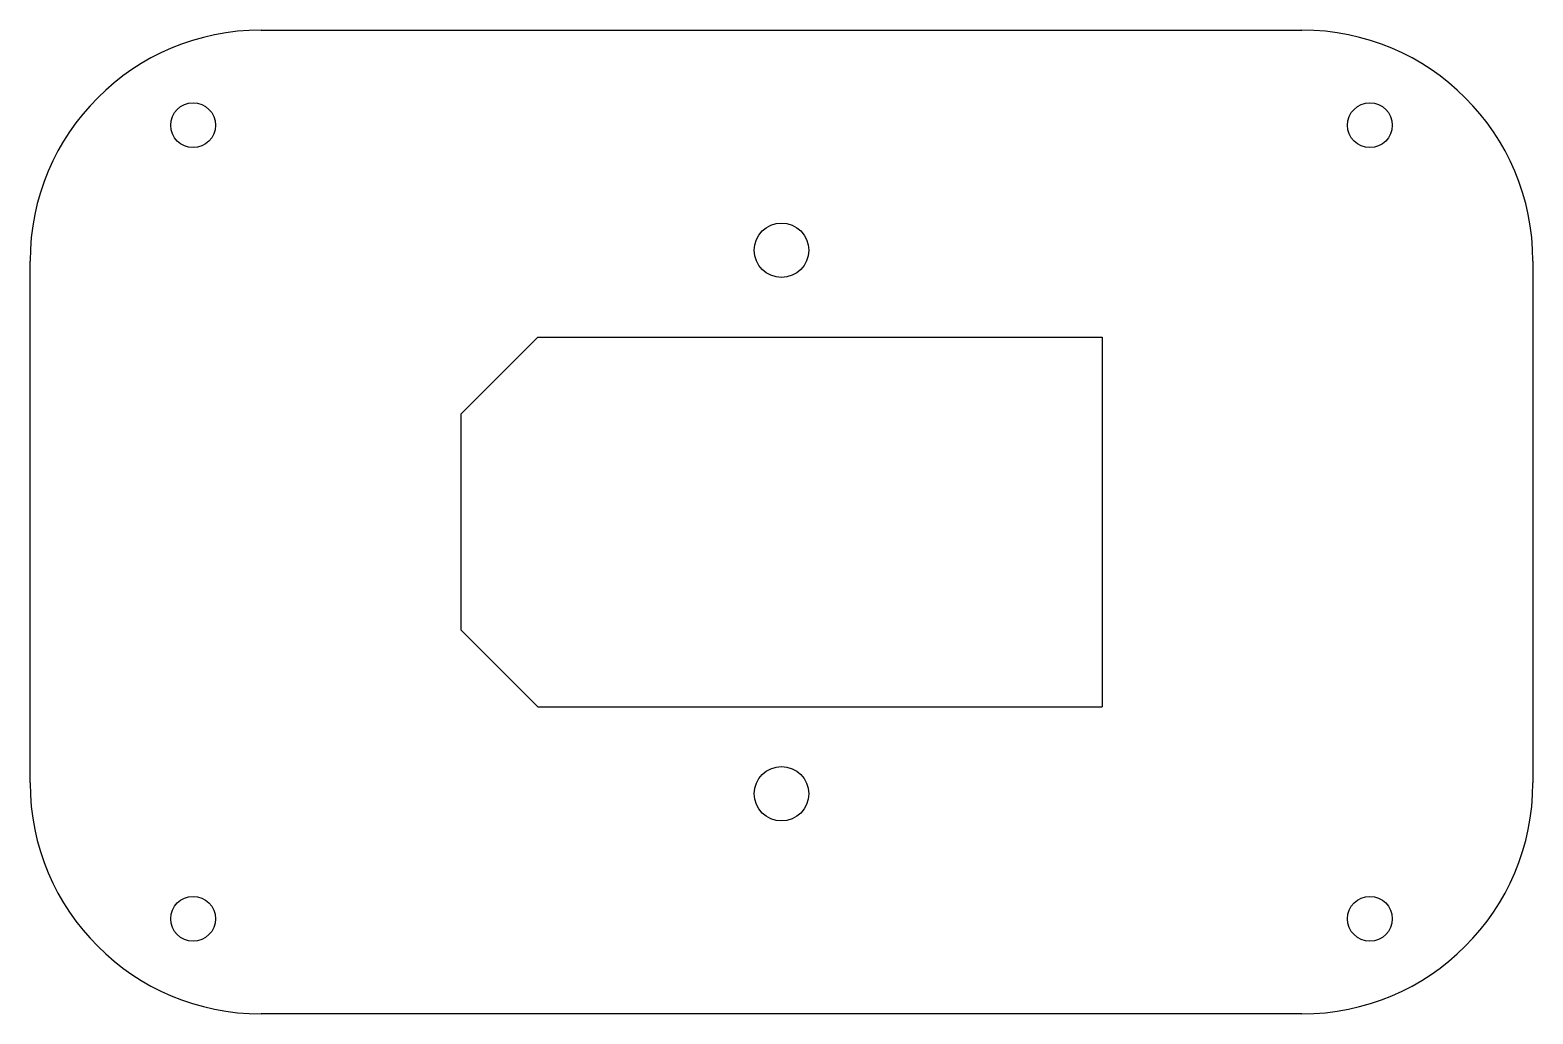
# Model space of a CAD drawing. Extents: x 0 to 420, y 0 to 297.
# Drawn here: x 154.7 to 265.3, y 112.3 to 184.7 of the extents above; entities that cross this region are included whole.
import ezdxf

# ---------------------------------------------------------------- set-up
doc = ezdxf.new("R2010")
doc.units = 0

msp = doc.modelspace()

# ---------------------------------------------------------------- linework, layer by layer
for p, q in [((171.699997, 184.699982), (248.300003, 184.699982)), ((154.699997, 129.299988), (154.699997, 167.699982)), ((265.299988, 167.699982), (265.299988, 129.299988)), ((192.056854, 162.100006), (233.600006, 162.100006)), ((233.600006, 162.100006), (233.600006, 134.899994)), ((192.056854, 134.899994), (233.600006, 134.899994)), ((248.300003, 112.299995), (171.699997, 112.299995))]:
    msp.add_line(p, q)
at = {"ltscale": 0.2}
for p, q in [((192.056854, 162.100006), (186.399994, 156.443146)), ((192.056854, 134.899994), (186.399994, 140.556854))]:
    msp.add_line(p, q, dxfattribs=at)
at = {"ltscale": 0.397157}
msp.add_line((186.399994, 156.443146), (186.399994, 140.556854), dxfattribs=at)
for centre, radius in [((166.699997, 177.699982), 1.65), ((253.300003, 177.699982), 1.65), ((210, 168.5), 2), ((210, 128.5), 2), ((166.699997, 119.299995), 1.65), ((253.300003, 119.299995), 1.65)]:
    msp.add_circle(centre, radius)
for centre, start, end in [((171.701065, 167.698914), 90.003582, 179.996412), ((248.298935, 167.698914), 0.003582, 89.996417), ((171.701065, 129.301056), 180.003588, 269.996418), ((248.298935, 129.301056), 270.003583, 359.996418)]:
    msp.add_arc(centre, 17.001465, start, end)

doc.saveas('drawing.dxf')
